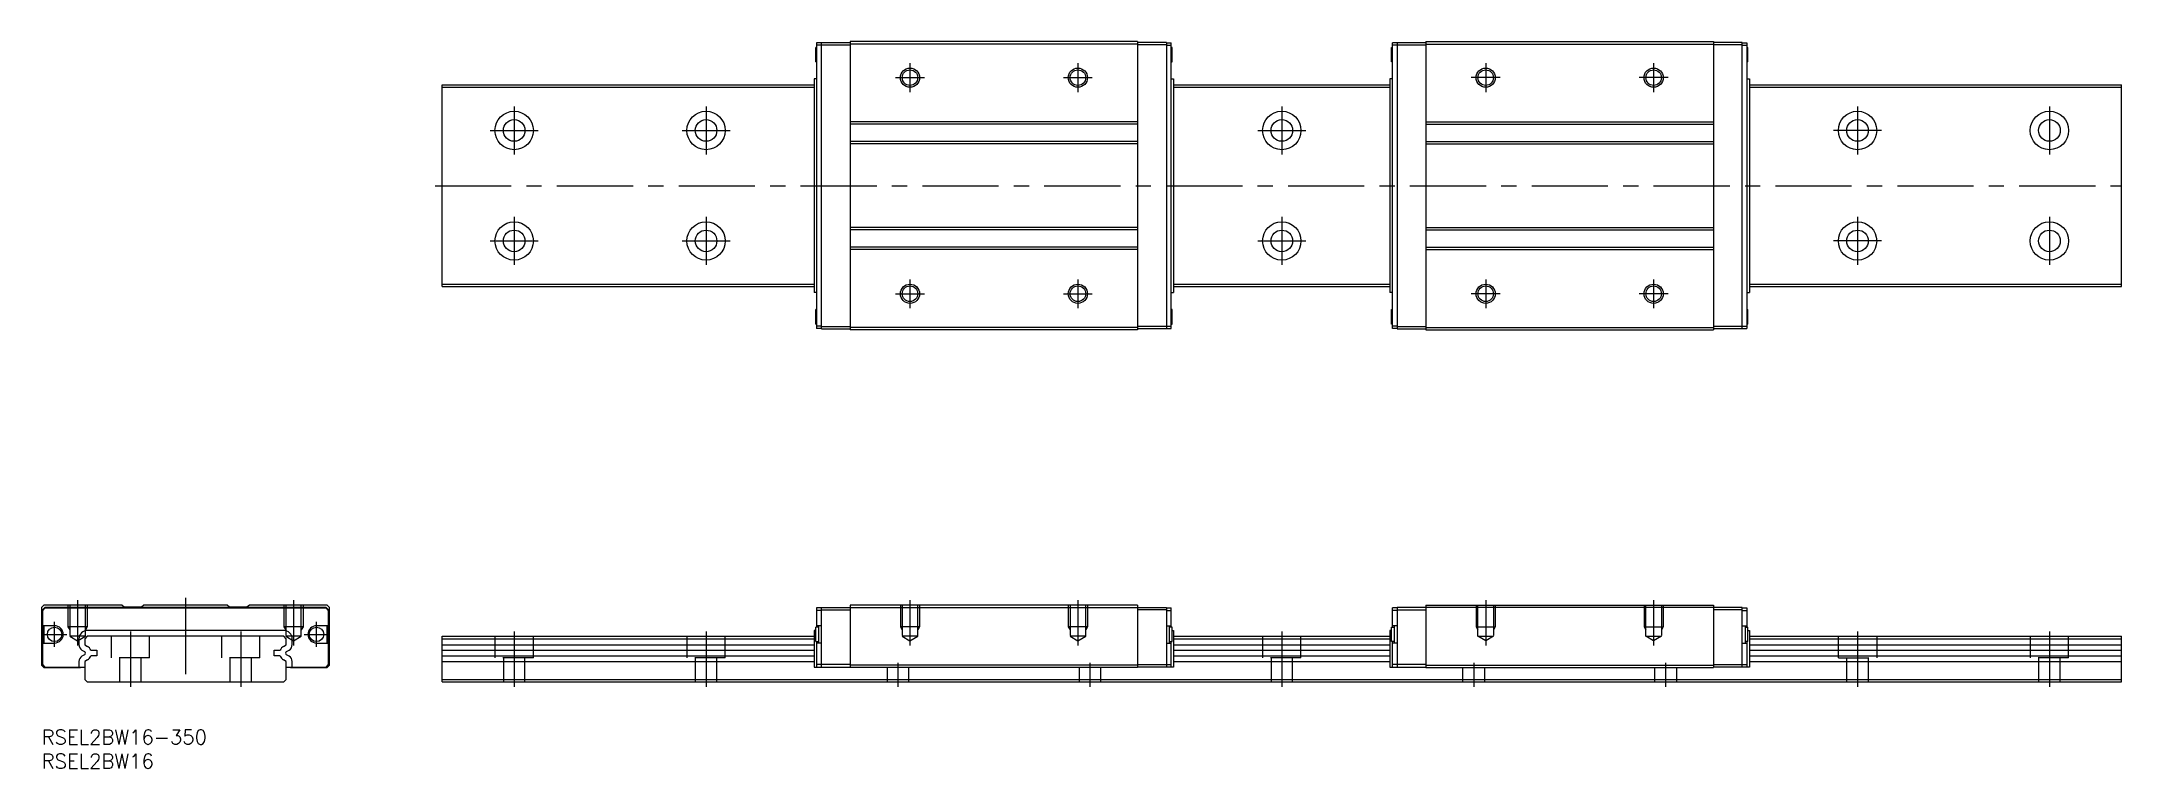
# Model space of a CAD drawing. Extents: x 0 to 434, y -8 to 143.
import ezdxf

# ---------------------------------------------------------------- set-up
doc = ezdxf.new("R2010")
doc.units = 0
doc.header["$LTSCALE"] = 0.5
doc.linetypes.add('CENTER', pattern=[50.8, 31.75, -6.35, 6.35, -6.35])
doc.linetypes.add('DASHED', pattern=[19.05, 12.7, -6.35])
for name, color, linetype in [('MSM_CENTER', 1, 'CENTER'), ('MSM_CONTINUOUS', 7, 'CONTINUOUS'), ('MSM_DASHED', 4, 'DASHED'), ('MSM_NARROW', 5, 'CONTINUOUS'), ('MSM_PART_NUMBER', 7, 'CONTINUOUS')]:
    doc.layers.add(name, color=color, linetype=linetype)
doc.styles.get("Standard").update_dxf_attribs({"font": 'txt.shx', "height": 1, "bigfont": 'bigfont.shx'})

# ---------------------------------------------------------------- blocks, each defined once
blk = doc.blocks.new('*U50')
at = {"layer": 'MSM_PART_NUMBER'}
blk.add_text('RSEL2BW16-350', height=3, dxfattribs=at).set_placement((0, -3))
blk = doc.blocks.new('*U51')
at = {"layer": 'MSM_PART_NUMBER'}
blk.add_text('RSEL2BW16', height=3, dxfattribs=at).set_placement((0, -8))

msp = doc.modelspace()

# ---------------------------------------------------------------- linework, layer by layer
at = {"layer": 'MSM_CENTER'}
for p, q in [((181, 138.82), (181, 132.82)), ((216, 138.82), (216, 132.82)), ((301, 138.82), (301, 132.82)), ((336, 138.82), (336, 132.82)), ((178, 135.82), (184, 135.82)), ((213, 135.82), (219, 135.82)), ((304, 135.82), (298, 135.82)), ((339, 135.82), (333, 135.82)), ((98.5, 129.82), (98.5, 119.82)), ((138.5, 129.82), (138.5, 119.82)), ((258.5, 129.82), (258.5, 119.82)), ((378.5, 129.82), (378.5, 119.82)), ((418.5, 129.82), (418.5, 119.82)), ((93.5, 124.82), (103.5, 124.82)), ((133.5, 124.82), (143.5, 124.82)), ((253.5, 124.82), (263.5, 124.82)), ((383.5, 124.82), (373.5, 124.82)), ((82, 113.32), (433.5, 113.32)), ((98.5, 106.82), (98.5, 96.82)), ((138.5, 106.82), (138.5, 96.82)), ((258.5, 106.82), (258.5, 96.82)), ((378.5, 106.82), (378.5, 96.82)), ((418.5, 106.82), (418.5, 96.82)), ((93.5, 101.82), (103.5, 101.82)), ((133.5, 101.82), (143.5, 101.82)), ((253.5, 101.82), (263.5, 101.82)), ((383.5, 101.82), (373.5, 101.82)), ((181, 93.82), (181, 87.82)), ((216, 93.82), (216, 87.82)), ((301, 93.82), (301, 87.82)), ((336, 93.82), (336, 87.82)), ((178, 90.82), (184, 90.82)), ((213, 90.82), (219, 90.82)), ((304, 90.82), (298, 90.82)), ((339, 90.82), (333, 90.82)), ((7.5, 27), (7.5, 17.56)), ((30, 27.5), (30, 8.5)), ((52.5, 27), (52.5, 17.56)), ((181, 27), (181, 17.56)), ((216, 27), (216, 17.56)), ((301, 27), (301, 17.56)), ((336, 27), (336, 17.56)), ((2.7, 17.32), (2.7, 22.48)), ((57.3, 17.32), (57.3, 22.48)), ((0.12, 19.9), (5.28, 19.9)), ((18.5, 20.5), (18.5, 9)), ((41.5, 20.5), (41.5, 9)), ((54.73, 19.9), (59.88, 19.9)), ((98.5, 20.5), (98.5, 9)), ((138.5, 20.5), (138.5, 9)), ((258.5, 20.5), (258.5, 9)), ((378.5, 20.5), (378.5, 9)), ((418.5, 20.5), (418.5, 9)), ((178.5, 14), (178.5, 9)), ((218.5, 14), (218.5, 9)), ((298.5, 14), (298.5, 9)), ((338.5, 14), (338.5, 9))]:
    msp.add_line(p, q, dxfattribs=at)
at = {"layer": 'MSM_CONTINUOUS'}
for p, q in [((161.55, 143.07), (161.55, 83.57)), ((162.55, 143.07), (161.55, 143.07)), ((162.55, 143.12), (168.55, 143.12)), ((162.55, 83.52), (162.55, 143.12)), ((228.45, 143.32), (168.55, 143.32)), ((168.55, 143.32), (168.55, 83.32)), ((228.45, 143.32), (228.45, 83.32)), ((234.45, 143.12), (228.45, 143.12)), ((234.45, 143.12), (234.45, 83.52)), ((234.45, 143.07), (235.45, 143.07)), ((235.45, 83.57), (235.45, 143.07)), ((281.55, 83.57), (281.55, 143.07)), ((282.55, 143.07), (281.55, 143.07)), ((282.55, 143.12), (288.55, 143.12)), ((282.55, 143.12), (282.55, 83.52)), ((288.55, 143.32), (348.45, 143.32)), ((288.55, 143.32), (288.55, 83.32)), ((348.45, 143.32), (348.45, 83.32)), ((354.45, 143.12), (348.45, 143.12)), ((354.45, 83.52), (354.45, 143.12)), ((354.45, 143.07), (355.45, 143.07)), ((355.45, 143.07), (355.45, 83.57)), ((161.35, 139.12), (161.35, 142.12)), ((161.55, 142.12), (161.35, 142.12)), ((161.35, 139.12), (161.55, 139.12)), ((162.55, 142.57), (161.55, 142.57)), ((162.55, 142.62), (168.55, 142.62)), ((228.45, 142.82), (168.55, 142.82)), ((234.45, 142.62), (228.45, 142.62)), ((234.45, 142.57), (235.45, 142.57)), ((235.65, 142.12), (235.45, 142.12)), ((235.45, 139.12), (235.65, 139.12)), ((235.65, 139.12), (235.65, 142.12)), ((281.35, 139.12), (281.35, 142.12)), ((281.35, 142.12), (281.55, 142.12)), ((281.55, 139.12), (281.35, 139.12)), ((282.55, 142.57), (281.55, 142.57)), ((282.55, 142.62), (288.55, 142.62)), ((288.55, 142.82), (348.45, 142.82)), ((354.45, 142.62), (348.45, 142.62)), ((354.45, 142.57), (355.45, 142.57)), ((355.45, 142.12), (355.65, 142.12)), ((355.65, 139.12), (355.45, 139.12)), ((355.65, 139.12), (355.65, 142.12)), ((161.05, 135.55), (161.05, 91.09)), ((161.55, 135.55), (161.05, 135.55)), ((235.45, 135.55), (235.95, 135.55)), ((235.95, 135.55), (235.95, 91.09)), ((281.05, 135.55), (281.05, 91.09)), ((281.55, 135.55), (281.05, 135.55)), ((355.45, 135.55), (355.95, 135.55)), ((355.95, 135.55), (355.95, 91.09)), ((83.5, 134.32), (161.05, 134.32)), ((83.5, 92.32), (83.5, 134.32)), ((83.5, 133.82), (161.05, 133.82)), ((235.95, 134.32), (281.05, 134.32)), ((235.95, 133.82), (281.05, 133.82)), ((355.95, 134.32), (433.5, 134.32)), ((355.95, 133.82), (433.5, 133.82)), ((433.5, 92.32), (433.5, 134.32)), ((228.45, 126.62), (168.55, 126.62)), ((228.45, 126.12), (168.55, 126.12)), ((288.55, 126.62), (348.45, 126.62)), ((288.55, 126.12), (348.45, 126.12)), ((228.45, 122.52), (168.55, 122.52)), ((228.45, 122.02), (168.55, 122.02)), ((288.55, 122.52), (348.45, 122.52)), ((288.55, 122.02), (348.45, 122.02)), ((228.45, 104.62), (168.55, 104.62)), ((228.45, 104.12), (168.55, 104.12)), ((288.55, 104.62), (348.45, 104.62)), ((288.55, 104.12), (348.45, 104.12)), ((228.45, 100.52), (168.55, 100.52)), ((228.45, 100.02), (168.55, 100.02)), ((288.55, 100.52), (348.45, 100.52)), ((288.55, 100.02), (348.45, 100.02)), ((83.5, 92.82), (161.05, 92.82)), ((83.5, 92.32), (161.05, 92.32)), ((161.55, 91.09), (161.05, 91.09)), ((235.45, 91.09), (235.95, 91.09)), ((235.95, 92.82), (281.05, 92.82)), ((235.95, 92.32), (281.05, 92.32)), ((281.55, 91.09), (281.05, 91.09)), ((355.45, 91.09), (355.95, 91.09)), ((355.95, 92.82), (433.5, 92.82)), ((355.95, 92.32), (433.5, 92.32)), ((161.35, 84.52), (161.35, 87.52)), ((161.55, 87.52), (161.35, 87.52)), ((235.65, 87.52), (235.45, 87.52)), ((235.65, 84.52), (235.65, 87.52)), ((281.35, 84.52), (281.35, 87.52)), ((281.35, 87.52), (281.55, 87.52)), ((355.45, 87.52), (355.65, 87.52)), ((355.65, 84.52), (355.65, 87.52)), ((161.35, 84.52), (161.55, 84.52)), ((162.55, 84.07), (161.55, 84.07)), ((162.55, 83.57), (161.55, 83.57)), ((162.55, 84.02), (168.55, 84.02)), ((162.55, 83.52), (168.55, 83.52)), ((228.45, 83.82), (168.55, 83.82)), ((228.45, 83.32), (168.55, 83.32)), ((234.45, 84.02), (228.45, 84.02)), ((234.45, 83.52), (228.45, 83.52)), ((234.45, 84.07), (235.45, 84.07)), ((234.45, 83.57), (235.45, 83.57)), ((235.45, 84.52), (235.65, 84.52)), ((281.55, 84.52), (281.35, 84.52)), ((282.55, 84.07), (281.55, 84.07)), ((282.55, 83.57), (281.55, 83.57)), ((282.55, 84.02), (288.55, 84.02)), ((282.55, 83.52), (288.55, 83.52)), ((288.55, 83.82), (348.45, 83.82)), ((288.55, 83.32), (348.45, 83.32)), ((354.45, 84.02), (348.45, 84.02)), ((354.45, 83.52), (348.45, 83.52)), ((354.45, 84.07), (355.45, 84.07)), ((354.45, 83.57), (355.45, 83.57)), ((355.65, 84.52), (355.45, 84.52)), ((0.5, 26), (0, 25.5)), ((0, 25.5), (0, 13.5)), ((0.7, 25.5), (0.2, 25)), ((0.2, 25), (0.2, 13.6)), ((0.25, 24.9), (0.75, 25.4)), ((0.25, 21.7), (0.25, 24.9)), ((2.7, 21.7), (0.25, 21.7)), ((0.45, 21.7), (0.45, 18.1)), ((16.7, 26), (0.5, 26)), ((59.3, 25.5), (0.7, 25.5)), ((0.75, 25.4), (59.25, 25.4)), ((17.2, 25.55), (16.7, 26)), ((20.8, 25.55), (17.2, 25.55)), ((21.3, 26), (20.8, 25.55)), ((38.7, 26), (21.3, 26)), ((39.2, 25.55), (38.7, 26)), ((42.8, 25.55), (39.2, 25.55)), ((43.3, 26), (42.8, 25.55)), ((59.5, 26), (43.3, 26)), ((59.75, 21.7), (57.3, 21.7)), ((59.25, 25.4), (59.75, 24.9)), ((59.8, 25), (59.3, 25.5)), ((60, 25.5), (59.5, 26)), ((59.55, 18.1), (59.55, 21.7)), ((59.75, 24.9), (59.75, 21.7)), ((59.8, 13.6), (59.8, 25)), ((60, 13.5), (60, 25.5)), ((162.55, 25.4), (161.55, 25.4)), ((161.55, 25.4), (161.55, 21.4)), ((162.55, 24.9), (161.55, 24.9)), ((162.55, 21.7), (161.55, 21.7)), ((161.95, 21.7), (161.95, 18.1)), ((162.55, 13.1), (162.55, 25.5)), ((162.55, 25.5), (234.45, 25.5)), ((162.55, 25), (168.55, 25)), ((228.45, 26), (168.55, 26)), ((168.55, 26), (168.55, 13)), ((228.45, 26), (228.45, 13)), ((234.45, 25), (228.45, 25)), ((234.45, 25.5), (234.45, 13.1)), ((234.45, 25.4), (235.45, 25.4)), ((234.45, 24.9), (235.45, 24.9)), ((234.45, 21.7), (235.45, 21.7)), ((235.05, 21.7), (235.05, 18.1)), ((235.45, 21.4), (235.45, 25.4)), ((281.55, 21.4), (281.55, 25.4)), ((282.55, 25.4), (281.55, 25.4)), ((282.55, 24.9), (281.55, 24.9)), ((282.55, 21.7), (281.55, 21.7)), ((281.95, 21.7), (281.95, 18.1)), ((282.55, 25.5), (282.55, 13.1)), ((354.45, 25.5), (282.55, 25.5)), ((282.55, 25), (288.55, 25)), ((288.55, 26), (348.45, 26)), ((288.55, 26), (288.55, 13)), ((348.45, 26), (348.45, 13)), ((354.45, 25), (348.45, 25)), ((354.45, 13.1), (354.45, 25.5)), ((354.45, 25.4), (355.45, 25.4)), ((354.45, 24.9), (355.45, 24.9)), ((354.45, 21.7), (355.45, 21.7)), ((355.05, 21.7), (355.05, 18.1)), ((355.45, 25.4), (355.45, 21.4)), ((0.25, 18.1), (2.7, 18.1)), ((0.25, 13.6), (0.25, 18.1)), ((7.77, 18.93), (7.77, 17.76)), ((9.5, 19.5), (9, 19)), ((9, 19), (9, 17.72)), ((9, 17.72), (9.56, 17.4)), ((50.5, 19.5), (9.5, 19.5)), ((50.43, 20.73), (9.57, 20.73)), ((50.44, 17.4), (51, 17.72)), ((51, 19), (50.5, 19.5)), ((51, 17.72), (51, 19)), ((52.23, 17.76), (52.23, 18.93)), ((57.3, 18.1), (59.75, 18.1)), ((59.75, 18.1), (59.75, 13.6)), ((83.5, 19.5), (161.05, 19.5)), ((83.5, 10), (83.5, 19.5)), ((83.5, 19), (161.05, 19)), ((83.5, 17.72), (161.05, 17.72)), ((161.35, 20.73), (161.05, 20.73)), ((161.05, 20.73), (161.05, 13.1)), ((161.35, 18.4), (161.35, 21.4)), ((161.95, 21.4), (161.35, 21.4)), ((161.35, 18.4), (161.95, 18.4)), ((161.55, 18.4), (161.55, 13.1)), ((162.55, 18.1), (161.55, 18.1)), ((234.45, 18.1), (235.45, 18.1)), ((235.65, 21.4), (235.05, 21.4)), ((235.05, 18.4), (235.65, 18.4)), ((235.45, 13.1), (235.45, 18.4)), ((235.65, 18.4), (235.65, 21.4)), ((235.65, 20.73), (235.95, 20.73)), ((235.95, 20.73), (235.95, 13.1)), ((235.95, 19.5), (281.05, 19.5)), ((235.95, 19), (281.05, 19)), ((235.95, 17.72), (281.05, 17.72)), ((281.05, 20.73), (281.05, 13.1)), ((281.35, 20.73), (281.05, 20.73)), ((281.35, 18.4), (281.35, 21.4)), ((281.35, 21.4), (281.95, 21.4)), ((281.95, 18.4), (281.35, 18.4)), ((281.55, 13.1), (281.55, 18.4)), ((282.55, 18.1), (281.55, 18.1)), ((354.45, 18.1), (355.45, 18.1)), ((355.05, 21.4), (355.65, 21.4)), ((355.65, 18.4), (355.05, 18.4)), ((355.45, 18.4), (355.45, 13.1)), ((355.65, 18.4), (355.65, 21.4)), ((355.65, 20.73), (355.95, 20.73)), ((355.95, 20.73), (355.95, 13.1)), ((355.95, 19.5), (433.5, 19.5)), ((355.95, 19), (433.5, 19)), ((355.95, 17.72), (433.5, 17.72)), ((433.5, 10), (433.5, 19.5)), ((0, 13.5), (0.5, 13)), ((0.2, 13.6), (0.7, 13.1)), ((0.75, 13.1), (0.25, 13.6)), ((0.7, 13.1), (9, 13.1)), ((7.77, 14.24), (7.77, 13.1)), ((8.1, 13), (8.2, 13.1)), ((8.42, 16.64), (8.93, 16.35)), ((8.93, 15.65), (8.42, 15.36)), ((9.56, 14.6), (9, 14.28)), ((9, 14.28), (9, 10.5)), ((10.28, 16.6), (11.5, 16.6)), ((11.5, 15.4), (10.28, 15.4)), ((11.5, 16.6), (11.5, 15.4)), ((48.5, 15.4), (48.5, 16.6)), ((48.5, 16.6), (49.72, 16.6)), ((49.72, 15.4), (48.5, 15.4)), ((51, 14.28), (50.44, 14.6)), ((51, 10.5), (51, 14.28)), ((51, 13.1), (59.3, 13.1)), ((51.07, 16.35), (51.58, 16.64)), ((51.58, 15.36), (51.07, 15.65)), ((51.8, 13.1), (51.9, 13)), ((52.23, 13.1), (52.23, 14.24)), ((59.75, 13.6), (59.25, 13.1)), ((59.3, 13.1), (59.8, 13.6)), ((59.5, 13), (60, 13.5)), ((83.5, 16.6), (161.05, 16.6)), ((83.5, 15.4), (161.05, 15.4)), ((83.5, 14.28), (161.05, 14.28)), ((161.05, 13.1), (168.55, 13.1)), ((168.55, 13.6), (161.55, 13.6)), ((228.45, 13.5), (168.55, 13.5)), ((228.45, 13.6), (235.45, 13.6)), ((235.95, 13.1), (228.45, 13.1)), ((235.95, 16.6), (281.05, 16.6)), ((235.95, 15.4), (281.05, 15.4)), ((235.95, 14.28), (281.05, 14.28)), ((281.05, 13.1), (288.55, 13.1)), ((288.55, 13.6), (281.55, 13.6)), ((288.55, 13.5), (348.45, 13.5)), ((348.45, 13.6), (355.45, 13.6)), ((355.95, 13.1), (348.45, 13.1)), ((355.95, 16.6), (433.5, 16.6)), ((355.95, 15.4), (433.5, 15.4)), ((355.95, 14.28), (433.5, 14.28)), ((0.5, 13), (8.1, 13)), ((9, 10.5), (9.5, 10)), ((9.5, 10), (50.5, 10)), ((50.5, 10), (51, 10.5)), ((51.9, 13), (59.5, 13)), ((83.5, 10.5), (433.5, 10.5)), ((83.5, 10), (433.5, 10)), ((228.45, 13), (168.55, 13)), ((288.55, 13), (348.45, 13))]:
    msp.add_line(p, q, dxfattribs=at)
for centre, radius in [((181, 135.82), 1.62), ((216, 135.82), 1.62), ((301, 135.82), 1.62), ((336, 135.82), 1.62), ((98.5, 124.82), 4), ((98.5, 124.82), 2.25), ((138.5, 124.82), 4), ((138.5, 124.82), 2.25), ((258.5, 124.82), 4), ((258.5, 124.82), 2.25), ((378.5, 124.82), 4), ((378.5, 124.82), 2.25), ((418.5, 124.82), 4), ((418.5, 124.82), 2.25), ((98.5, 101.82), 4), ((98.5, 101.82), 2.25), ((138.5, 101.82), 4), ((138.5, 101.82), 2.25), ((258.5, 101.82), 4), ((258.5, 101.82), 2.25), ((378.5, 101.82), 4), ((378.5, 101.82), 2.25), ((418.5, 101.82), 4), ((418.5, 101.82), 2.25), ((181, 90.82), 1.62), ((216, 90.82), 1.62), ((301, 90.82), 1.62), ((336, 90.82), 1.62), ((2.7, 19.9), 1.5), ((57.3, 19.9), 1.5)]:
    msp.add_circle(centre, radius, dxfattribs=at)
for centre, radius, start, end in [((2.7, 19.9), 1.8, 270, 90), ((57.3, 19.9), 1.8, 90, 270), ((9.57, 18.93), 1.8, 90, 180), ((9.07, 17.76), 1.3, 180, 239.9972), ((8.69, 15.89), 1.75, 24.1151, 60.0008), ((51.31, 15.89), 1.75, 119.9992, 155.8849), ((50.43, 18.93), 1.8, 0, 90), ((50.93, 17.76), 1.3, 300.0028, 0), ((9.07, 14.24), 1.3, 120.0028, 180), ((8.73, 16), 0.4, 300.0028, 59.9972), ((8.69, 16.11), 1.75, 299.9992, 335.8849), ((51.31, 16.11), 1.75, 204.1151, 240.0008), ((51.27, 16), 0.4, 120.0028, 239.9972), ((50.93, 14.24), 1.3, 0, 59.9972)]:
    msp.add_arc(centre, radius, start, end, dxfattribs=at)
at = {"layer": 'MSM_DASHED'}
for p, q in [((5.5, 26), (5.5, 21.5)), ((5.88, 26), (5.88, 19.5)), ((9.12, 19.5), (9.12, 26)), ((9.5, 26), (9.5, 21.5)), ((50.5, 26), (50.5, 21.5)), ((50.88, 26), (50.88, 19.5)), ((54.12, 19.5), (54.12, 26)), ((54.5, 26), (54.5, 21.5)), ((179, 26), (179, 21.5)), ((179.38, 26), (179.38, 19.5)), ((182.62, 19.5), (182.62, 26)), ((183, 26), (183, 21.5)), ((214, 26), (214, 21.5)), ((214.38, 26), (214.38, 19.5)), ((217.62, 19.5), (217.62, 26)), ((218, 26), (218, 21.5)), ((299, 26), (299, 21.5)), ((299.38, 19.5), (299.38, 26)), ((302.62, 26), (302.62, 19.5)), ((303, 26), (303, 21.5)), ((334, 26), (334, 21.5)), ((334.38, 19.5), (334.38, 26)), ((337.62, 26), (337.62, 19.5)), ((338, 26), (338, 21.5)), ((9.5, 21.5), (5.5, 21.5)), ((5.5, 21.5), (5.88, 20.84)), ((5.88, 19.5), (7.5, 18.56)), ((9.12, 19.5), (5.88, 19.5)), ((7.5, 18.56), (9.12, 19.5)), ((9.5, 21.5), (9.12, 20.84)), ((14.5, 19.5), (14.5, 15)), ((22.5, 15), (22.5, 19.5)), ((37.5, 19.5), (37.5, 15)), ((45.5, 15), (45.5, 19.5)), ((54.5, 21.5), (50.5, 21.5)), ((50.5, 21.5), (50.88, 20.84)), ((50.88, 19.5), (52.5, 18.56)), ((54.12, 19.5), (50.88, 19.5)), ((52.5, 18.56), (54.12, 19.5)), ((54.5, 21.5), (54.12, 20.84)), ((94.5, 19.5), (94.5, 15)), ((102.5, 15), (102.5, 19.5)), ((134.5, 19.5), (134.5, 15)), ((142.5, 15), (142.5, 19.5)), ((183, 21.5), (179, 21.5)), ((179, 21.5), (179.38, 20.84)), ((179.38, 19.5), (181, 18.56)), ((182.62, 19.5), (179.38, 19.5)), ((181, 18.56), (182.62, 19.5)), ((183, 21.5), (182.62, 20.84)), ((218, 21.5), (214, 21.5)), ((214, 21.5), (214.38, 20.84)), ((214.38, 19.5), (216, 18.56)), ((217.62, 19.5), (214.38, 19.5)), ((216, 18.56), (217.62, 19.5)), ((218, 21.5), (217.62, 20.84)), ((254.5, 19.5), (254.5, 15)), ((262.5, 15), (262.5, 19.5)), ((299, 21.5), (303, 21.5)), ((299, 21.5), (299.38, 20.84)), ((299.38, 19.5), (302.62, 19.5)), ((301, 18.56), (299.38, 19.5)), ((302.62, 19.5), (301, 18.56)), ((303, 21.5), (302.62, 20.84)), ((334, 21.5), (338, 21.5)), ((334, 21.5), (334.38, 20.84)), ((334.38, 19.5), (337.62, 19.5)), ((336, 18.56), (334.38, 19.5)), ((337.62, 19.5), (336, 18.56)), ((338, 21.5), (337.62, 20.84)), ((374.5, 15), (374.5, 19.5)), ((382.5, 19.5), (382.5, 15)), ((414.5, 19.5), (414.5, 15)), ((422.5, 15), (422.5, 19.5)), ((22.5, 15), (14.5, 15)), ((16.25, 15), (16.25, 10)), ((20.75, 10), (20.75, 15)), ((45.5, 15), (37.5, 15)), ((39.25, 15), (39.25, 10)), ((43.75, 10), (43.75, 15)), ((102.5, 15), (94.5, 15)), ((96.25, 15), (96.25, 10)), ((100.75, 10), (100.75, 15)), ((142.5, 15), (134.5, 15)), ((136.25, 15), (136.25, 10)), ((140.75, 10), (140.75, 15)), ((262.5, 15), (254.5, 15)), ((256.25, 15), (256.25, 10)), ((260.75, 10), (260.75, 15)), ((374.5, 15), (382.5, 15)), ((376.25, 10), (376.25, 15)), ((380.75, 15), (380.75, 10)), ((422.5, 15), (414.5, 15)), ((416.25, 15), (416.25, 10)), ((420.75, 10), (420.75, 15)), ((176.25, 13), (176.25, 10)), ((180.75, 10), (180.75, 13)), ((216.25, 13), (216.25, 10)), ((220.75, 10), (220.75, 13)), ((296.25, 10), (296.25, 13)), ((300.75, 13), (300.75, 10)), ((336.25, 10), (336.25, 13)), ((340.75, 13), (340.75, 10))]:
    msp.add_line(p, q, dxfattribs=at)
at = {"layer": 'MSM_NARROW'}
for centre in [(181, 135.82), (216, 135.82), (301, 135.82), (336, 135.82), (181, 90.82), (216, 90.82), (301, 90.82), (336, 90.82)]:
    msp.add_circle(centre, 2, dxfattribs=at)

# ---------------------------------------------------------------- block references
at = {"layer": 'MSM_CONTINUOUS'}
for name in ['*U50', '*U51']:
    msp.add_blockref(name, (0, 0), dxfattribs=at)

doc.saveas('drawing.dxf')
